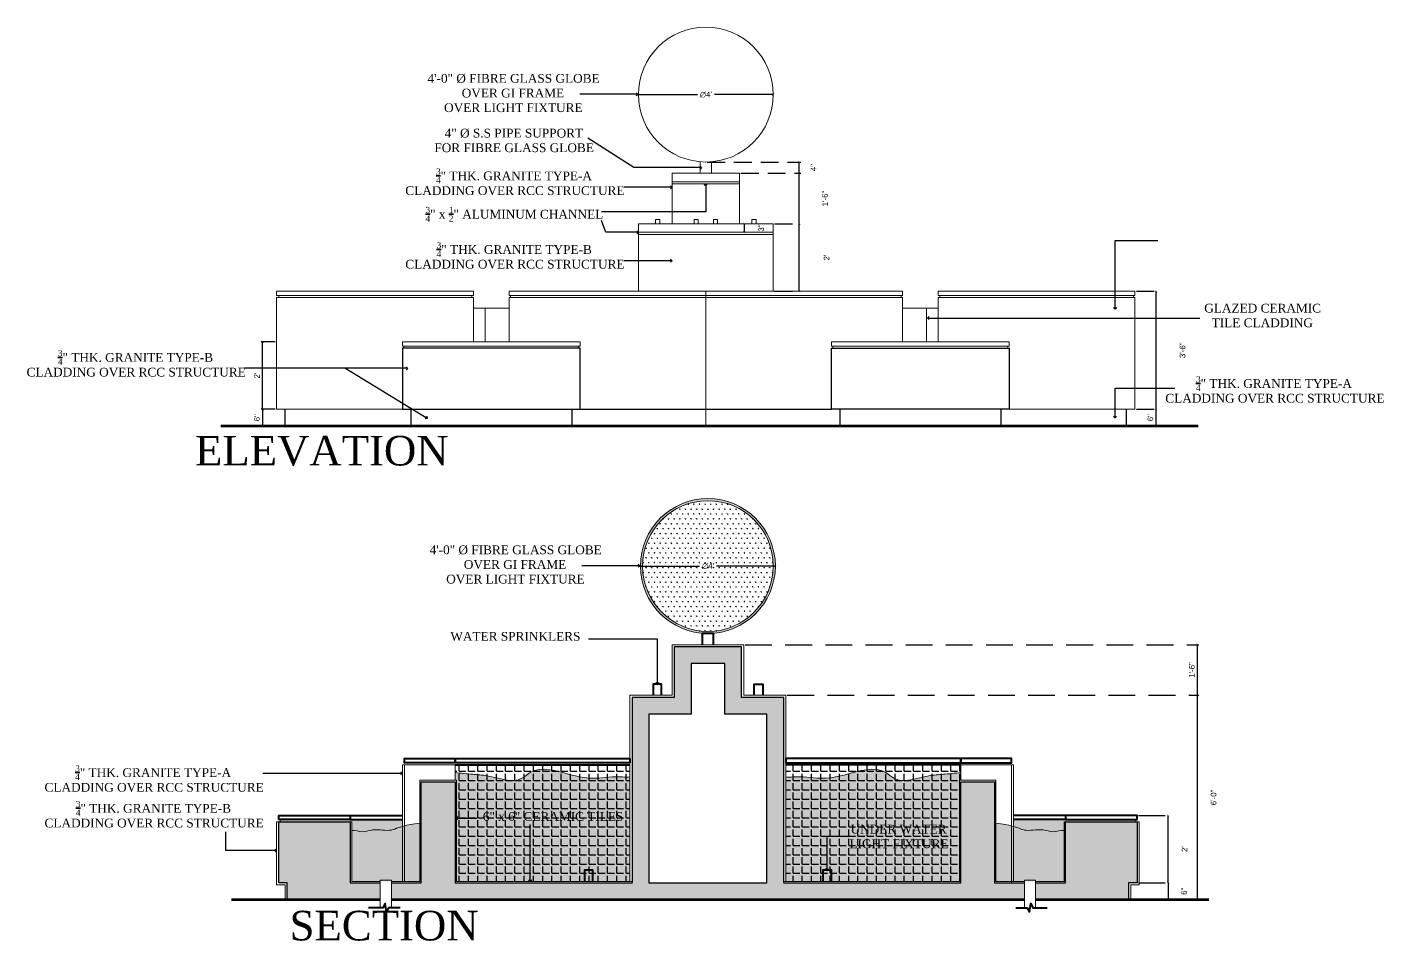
# Model space of a CAD drawing. Header units: inches. Extents: x 50027 to 54188, y -4291 to 1318.
# Drawn here: x 53705.2 to 54188, y 259.6 to 584.8 of the extents above; entities that cross this region are included whole.
import ezdxf

# ---------------------------------------------------------------- set-up
doc = ezdxf.new("R2010")
doc.units = ezdxf.units.IN
doc.linetypes.add('HIDDEN', pattern=[9.525, 6.35, -3.175])
for name, color, linetype, lineweight in [('05--TEXT-3', 3, 'Continuous', 35), ('BASE LINE', 5, 'Continuous', 100), ('E--CONCRETE-4', 6, 'Continuous', 40), ('WALL LT', 3, 'Continuous', 25), ('WALL XLT', 1, 'Continuous', 5)]:
    doc.layers.add(name, color=color, linetype=linetype, lineweight=lineweight)
for name, color, linetype in [('dim', 2, 'Continuous'), ('HATCH', 251, 'Continuous'), ('SECTION', 8, 'Continuous')]:
    doc.layers.add(name, color=color, linetype=linetype)
doc.styles.add('3-16', font='arial.ttf')
doc.styles.add('STYLE2', font='times.ttf')
doc.dimstyles.new('1-2', dxfattribs={"dimscale": 0.25, "dimtxt": 8, "dimasz": 3, "dimexe": 2, "dimexo": 2, "dimgap": 4, "dimtad": 1, "dimdec": 0, "dimzin": 0, "dimdsep": 46, "dimlunit": 4, "dimtxsty": '3-16', "dimblk": 'ARCHTICK', "dimcen": 0.09375, "dimclrd": 1, "dimclre": 8, "dimclrt": 2, "dimadec": 0, "dimazin": 0, "dimtfac": 1, "dimtdec": 0, "dimtofl": 0, "dimtmove": 2, "dimatfit": 3, "dimldrblk": 'AERO', "dimfxl": 0.18, "dimtolj": 1, "dimtzin": 0, "dimarcsym": 0})
pattern_1 = [(0, (-558363.6212, 184334.5788), (0, 3.3), [2.4, -0.9]), (90, (-558363.6212, 184334.5788), (-3.3, 2e-16), [2.4, -0.9])]

# ---------------------------------------------------------------- blocks, each defined once
blk = doc.blocks.new('_ArchTick')
at = {"color": 0, "const_width": 0.15}
blk.add_lwpolyline([(-0.5, -0.5), (0.5, 0.5)], dxfattribs=at)
blk = doc.blocks.new('*D180')
at = {"layer": 'Defpoints', "color": 0, "transparency": 16777216}
for p in [(53789.05, 448.82), (53794, 448.82), (53794, 442.82)]:
    blk.add_point(p, dxfattribs=at)
at = {"layer": 'E--CONCRETE-4', "color": 8, "linetype": 'HIDDEN', "lineweight": -2, "transparency": 16777216}
for p, q in [((53793.5, 448.82), (53788.55, 448.82)), ((53793.5, 442.82), (53788.55, 442.82))]:
    blk.add_line(p, q, dxfattribs=at)
at = {"layer": 'E--CONCRETE-4', "color": 1, "lineweight": -2, "transparency": 16777216}
blk.add_line((53789.05, 442.82), (53789.05, 448.82), dxfattribs=at)
at = {"layer": 'E--CONCRETE-4', "color": 1, "lineweight": -2, "transparency": 16777216, "xscale": 0.75, "yscale": 0.75, "zscale": 0.75}
for p, rotation in [((53789.05, 448.82), 90), ((53789.05, 442.82), 270)]:
    blk.add_blockref('_ArchTick', p, dxfattribs=dict(at, rotation=rotation))
at = {"layer": 'E--CONCRETE-4', "color": 2, "transparency": 16777216, "insert": (53787.03, 445.82), "char_height": 2, "attachment_point": 5, "rotation": 90, "style": '3-16'}
blk.add_mtext('\\A1;6"', dxfattribs=at)
blk = doc.blocks.new('AERO')
blk.add_line((0, 0), (-1, 0))
blk.add_lwpolyline([(-0.71, 0.71), (0, 0), (-0.71, -0.71)])
blk = doc.blocks.new('*D181')
at = {"layer": 'Defpoints', "color": 0, "transparency": 16777216}
for p in [(53789.02, 472.82), (53794, 472.82), (53794, 448.82)]:
    blk.add_point(p, dxfattribs=at)
at = {"layer": 'E--CONCRETE-4', "color": 8, "linetype": 'HIDDEN', "lineweight": -2, "transparency": 16777216}
for p, q in [((53793.5, 472.82), (53788.52, 472.82)), ((53793.5, 448.82), (53788.52, 448.82))]:
    blk.add_line(p, q, dxfattribs=at)
at = {"layer": 'E--CONCRETE-4', "color": 1, "lineweight": -2, "transparency": 16777216}
blk.add_line((53789.02, 448.82), (53789.02, 472.82), dxfattribs=at)
at = {"layer": 'E--CONCRETE-4', "color": 1, "lineweight": -2, "transparency": 16777216, "xscale": 0.75, "yscale": 0.75, "zscale": 0.75}
for p, rotation in [((53789.02, 472.82), 90), ((53789.02, 448.82), 270)]:
    blk.add_blockref('_ArchTick', p, dxfattribs=dict(at, rotation=rotation))
at = {"layer": 'E--CONCRETE-4', "color": 2, "transparency": 16777216, "insert": (53787.02, 460.82), "char_height": 2, "attachment_point": 5, "rotation": 90, "style": '3-16'}
blk.add_mtext("\\A1;2'", dxfattribs=at)
blk = doc.blocks.new('*D182')
at = {"layer": 'Defpoints', "color": 0, "transparency": 16777216}
for p in [(54099.47, 448.82), (54106.96, 448.82), (54099.47, 442.82)]:
    blk.add_point(p, dxfattribs=at)
at = {"layer": 'E--CONCRETE-4', "color": 8, "linetype": 'HIDDEN', "lineweight": -2, "transparency": 16777216}
for p, q in [((54099.97, 448.82), (54107.46, 448.82)), ((54099.97, 442.82), (54107.46, 442.82))]:
    blk.add_line(p, q, dxfattribs=at)
at = {"layer": 'E--CONCRETE-4', "color": 1, "lineweight": -2, "transparency": 16777216}
blk.add_line((54106.96, 442.82), (54106.96, 448.82), dxfattribs=at)
at = {"layer": 'E--CONCRETE-4', "color": 1, "lineweight": -2, "transparency": 16777216, "xscale": 0.75, "yscale": 0.75, "zscale": 0.75}
for p, rotation in [((54106.96, 448.82), 90), ((54106.96, 442.82), 270)]:
    blk.add_blockref('_ArchTick', p, dxfattribs=dict(at, rotation=rotation))
at = {"layer": 'E--CONCRETE-4', "color": 2, "transparency": 16777216, "insert": (54104.94, 445.82), "char_height": 2, "attachment_point": 5, "rotation": 90, "style": '3-16'}
blk.add_mtext('\\A1;6"', dxfattribs=at)
blk = doc.blocks.new('*D183')
at = {"layer": 'Defpoints', "color": 0, "transparency": 16777216}
for p in [(54099.47, 490.82), (54106.96, 490.82), (54106.96, 448.82)]:
    blk.add_point(p, dxfattribs=at)
at = {"layer": 'E--CONCRETE-4', "color": 8, "linetype": 'HIDDEN', "lineweight": -2, "transparency": 16777216}
blk.add_line((54099.97, 490.82), (54107.46, 490.82), dxfattribs=at)
at = {"layer": 'E--CONCRETE-4', "color": 1, "lineweight": -2, "transparency": 16777216}
blk.add_line((54106.96, 448.82), (54106.96, 490.82), dxfattribs=at)
at = {"layer": 'E--CONCRETE-4', "color": 1, "lineweight": -2, "transparency": 16777216, "xscale": 0.75, "yscale": 0.75, "zscale": 0.75}
for p, rotation in [((54106.96, 490.82), 90), ((54106.96, 448.82), 270)]:
    blk.add_blockref('_ArchTick', p, dxfattribs=dict(at, rotation=rotation))
at = {"layer": 'E--CONCRETE-4', "color": 2, "transparency": 16777216, "insert": (54116.39, 469.82), "char_height": 2, "attachment_point": 5, "rotation": 90, "style": '3-16'}
blk.add_mtext('\\A1;3\'-6"', dxfattribs=at)
blk = doc.blocks.new('*D184')
at = {"layer": 'Defpoints', "color": 0, "transparency": 16777216}
for p in [(53970.73, 514.82), (53980.01, 514.82), (53970.73, 490.82)]:
    blk.add_point(p, dxfattribs=at)
at = {"layer": 'E--CONCRETE-4', "color": 8, "linetype": 'HIDDEN', "lineweight": -2, "transparency": 16777216}
for p, q in [((53971.23, 514.82), (53980.51, 514.82)), ((53971.23, 490.82), (53980.51, 490.82))]:
    blk.add_line(p, q, dxfattribs=at)
at = {"layer": 'E--CONCRETE-4', "color": 1, "lineweight": -2, "transparency": 16777216}
blk.add_line((53980.01, 490.82), (53980.01, 514.82), dxfattribs=at)
at = {"layer": 'E--CONCRETE-4', "color": 1, "lineweight": -2, "transparency": 16777216, "xscale": 0.75, "yscale": 0.75, "zscale": 0.75}
for p, rotation in [((53980.01, 514.82), 90), ((53980.01, 490.82), 270)]:
    blk.add_blockref('_ArchTick', p, dxfattribs=dict(at, rotation=rotation))
at = {"layer": 'E--CONCRETE-4', "color": 2, "transparency": 16777216, "insert": (53989.71, 502.82), "char_height": 2, "attachment_point": 5, "rotation": 90, "style": '3-16'}
blk.add_mtext("\\A1;2'", dxfattribs=at)
blk = doc.blocks.new('*D185')
at = {"layer": 'Defpoints', "color": 0, "transparency": 16777216}
for p in [(53958.73, 532.82), (53980.01, 532.82), (53980.01, 514.82)]:
    blk.add_point(p, dxfattribs=at)
at = {"layer": 'E--CONCRETE-4', "color": 8, "linetype": 'HIDDEN', "lineweight": -2, "transparency": 16777216}
blk.add_line((53959.23, 532.82), (53980.51, 532.82), dxfattribs=at)
at = {"layer": 'E--CONCRETE-4', "color": 1, "lineweight": -2, "transparency": 16777216}
blk.add_line((53980.01, 514.82), (53980.01, 532.82), dxfattribs=at)
at = {"layer": 'E--CONCRETE-4', "color": 1, "lineweight": -2, "transparency": 16777216, "xscale": 0.75, "yscale": 0.75, "zscale": 0.75}
for p, rotation in [((53980.01, 532.82), 90), ((53980.01, 514.82), 270)]:
    blk.add_blockref('_ArchTick', p, dxfattribs=dict(at, rotation=rotation))
at = {"layer": 'E--CONCRETE-4', "color": 2, "transparency": 16777216, "insert": (53989.18, 523.82), "char_height": 2, "attachment_point": 5, "rotation": 90, "style": '3-16'}
blk.add_mtext('\\A1;1\'-6"', dxfattribs=at)
blk = doc.blocks.new('*D186')
at = {"layer": 'Defpoints', "color": 0, "transparency": 16777216}
for p in [(53946.73, 536.82), (53980.01, 536.82), (53958.73, 532.82)]:
    blk.add_point(p, dxfattribs=at)
at = {"layer": 'E--CONCRETE-4', "color": 8, "linetype": 'HIDDEN', "lineweight": -2, "transparency": 16777216}
for p, q in [((53947.23, 536.82), (53980.51, 536.82)), ((53959.23, 532.82), (53980.51, 532.82))]:
    blk.add_line(p, q, dxfattribs=at)
at = {"layer": 'E--CONCRETE-4', "color": 1, "lineweight": -2, "transparency": 16777216}
blk.add_line((53980.01, 532.82), (53980.01, 536.82), dxfattribs=at)
at = {"layer": 'E--CONCRETE-4', "color": 1, "lineweight": -2, "transparency": 16777216, "xscale": 0.75, "yscale": 0.75, "zscale": 0.75}
for p, rotation in [((53980.01, 536.82), 90), ((53980.01, 532.82), 270)]:
    blk.add_blockref('_ArchTick', p, dxfattribs=dict(at, rotation=rotation))
at = {"layer": 'E--CONCRETE-4', "color": 2, "transparency": 16777216, "insert": (53985.01, 534.82), "char_height": 2, "attachment_point": 5, "rotation": 90, "style": '3-16'}
blk.add_mtext('\\A1;4"', dxfattribs=at)
blk = doc.blocks.new('*D187')
at = {"layer": 'Defpoints', "color": 0, "transparency": 16777216}
for p in [(53922.73, 560.82), (53970.73, 560.82)]:
    blk.add_point(p, dxfattribs=at)
at = {"layer": 'E--CONCRETE-4', "color": 1, "lineweight": -2, "transparency": 16777216}
for p, q in [((53922.73, 560.82), (53943.79, 560.82)), ((53970.73, 560.82), (53949.8, 560.82))]:
    blk.add_line(p, q, dxfattribs=at)
at = {"layer": 'E--CONCRETE-4', "color": 1, "lineweight": -2, "transparency": 16777216, "xscale": 0.75, "yscale": 0.75, "zscale": 0.75, "rotation": 180}
blk.add_blockref('_ArchTick', (53922.73, 560.82), dxfattribs=at)
at = {"layer": 'E--CONCRETE-4', "color": 1, "lineweight": -2, "transparency": 16777216, "xscale": 0.75, "yscale": 0.75, "zscale": 0.75}
blk.add_blockref('_ArchTick', (53970.73, 560.82), dxfattribs=at)
at = {"layer": 'E--CONCRETE-4', "color": 2, "transparency": 16777216, "insert": (53946.79, 560.82), "char_height": 2, "attachment_point": 5, "style": '3-16'}
blk.add_mtext("\\A1;∅4'", dxfattribs=at)
blk = doc.blocks.new('*D188')
at = {"layer": 'Defpoints', "color": 0, "transparency": 16777216}
for p in [(53960.38, 514.82), (53960.38, 511.82), (53960.38, 511.82)]:
    blk.add_point(p, dxfattribs=at)
at = {"layer": 'E--CONCRETE-4', "color": 1, "lineweight": -2, "transparency": 16777216}
blk.add_line((53960.38, 514.82), (53960.38, 511.82), dxfattribs=at)
at = {"layer": 'E--CONCRETE-4', "color": 1, "lineweight": -2, "transparency": 16777216, "xscale": 0.75, "yscale": 0.75, "zscale": 0.75}
for p, rotation in [((53960.38, 514.82), 90), ((53960.38, 511.82), 270)]:
    blk.add_blockref('_ArchTick', p, dxfattribs=dict(at, rotation=rotation))
at = {"layer": 'E--CONCRETE-4', "color": 2, "transparency": 16777216, "insert": (53966.45, 513.32), "char_height": 2, "attachment_point": 5, "rotation": 90, "style": '3-16'}
blk.add_mtext('\\A1;3"', dxfattribs=at)
blk = doc.blocks.new('*D193')
at = {"layer": 'Defpoints', "color": 0, "transparency": 16777216}
for p in [(53923.48, 393.04), (53971.48, 393.04)]:
    blk.add_point(p, dxfattribs=at)
at = {"layer": 'E--CONCRETE-4', "color": 1, "lineweight": -2, "transparency": 16777216}
for p, q in [((53923.48, 393.04), (53944.54, 393.04)), ((53971.48, 393.04), (53950.55, 393.04))]:
    blk.add_line(p, q, dxfattribs=at)
at = {"layer": 'E--CONCRETE-4', "color": 1, "lineweight": -2, "transparency": 16777216, "xscale": 0.75, "yscale": 0.75, "zscale": 0.75, "rotation": 180}
blk.add_blockref('_ArchTick', (53923.48, 393.04), dxfattribs=at)
at = {"layer": 'E--CONCRETE-4', "color": 1, "lineweight": -2, "transparency": 16777216, "xscale": 0.75, "yscale": 0.75, "zscale": 0.75}
blk.add_blockref('_ArchTick', (53971.48, 393.04), dxfattribs=at)
at = {"layer": 'E--CONCRETE-4', "color": 2, "transparency": 16777216, "insert": (53947.54, 393.04), "char_height": 2, "attachment_point": 5, "style": '3-16'}
blk.add_mtext("\\A1;∅4'", dxfattribs=at)
blk = doc.blocks.new('*D189')
at = {"layer": 'Defpoints', "color": 0, "ltscale": 1.5, "transparency": 16777216}
for p in [(54100.22, 280.29), (54100.22, 274.29), (54111.24, 274.29)]:
    blk.add_point(p, dxfattribs=at)
at = {"layer": 'dim', "color": 8, "linetype": 'HIDDEN', "lineweight": -2, "ltscale": 1.5, "transparency": 16777216}
for p, q in [((54100.72, 280.29), (54111.74, 280.29)), ((54100.72, 274.29), (54111.74, 274.29))]:
    blk.add_line(p, q, dxfattribs=at)
at = {"layer": 'dim', "color": 1, "lineweight": -2, "ltscale": 1.5, "transparency": 16777216}
blk.add_line((54111.24, 280.29), (54111.24, 274.29), dxfattribs=at)
at = {"layer": 'dim', "color": 1, "lineweight": -2, "ltscale": 1.5, "transparency": 16777216, "xscale": 0.75, "yscale": 0.75, "zscale": 0.75}
for p, rotation in [((54111.24, 280.29), 90), ((54111.24, 274.29), 270)]:
    blk.add_blockref('_ArchTick', p, dxfattribs=dict(at, rotation=rotation))
at = {"layer": 'dim', "color": 2, "ltscale": 1.5, "transparency": 16777216, "insert": (54116.93, 277.29), "char_height": 2, "attachment_point": 5, "rotation": 90, "style": '3-16'}
blk.add_mtext('\\A1;6"', dxfattribs=at)
blk = doc.blocks.new('*D190')
at = {"layer": 'Defpoints', "color": 0, "ltscale": 1.5, "transparency": 16777216}
for p in [(54100.22, 304.29), (54111.24, 304.29), (54111.24, 280.29)]:
    blk.add_point(p, dxfattribs=at)
at = {"layer": 'dim', "color": 8, "linetype": 'HIDDEN', "lineweight": -2, "ltscale": 1.5, "transparency": 16777216}
blk.add_line((54100.72, 304.29), (54111.74, 304.29), dxfattribs=at)
at = {"layer": 'dim', "color": 1, "lineweight": -2, "ltscale": 1.5, "transparency": 16777216}
blk.add_line((54111.24, 280.29), (54111.24, 304.29), dxfattribs=at)
at = {"layer": 'dim', "color": 1, "lineweight": -2, "ltscale": 1.5, "transparency": 16777216, "xscale": 0.75, "yscale": 0.75, "zscale": 0.75}
for p, rotation in [((54111.24, 304.29), 90), ((54111.24, 280.29), 270)]:
    blk.add_blockref('_ArchTick', p, dxfattribs=dict(at, rotation=rotation))
at = {"layer": 'dim', "color": 2, "ltscale": 1.5, "transparency": 16777216, "insert": (54117.1, 292.29), "char_height": 2, "attachment_point": 5, "rotation": 90, "style": '3-16'}
blk.add_mtext("\\A1;2'", dxfattribs=at)
blk = doc.blocks.new('*D191')
at = {"layer": 'Defpoints', "color": 0, "ltscale": 1.5, "transparency": 16777216}
for p in [(53975.23, 347.04), (54121.72, 347.04), (54097.97, 274.29)]:
    blk.add_point(p, dxfattribs=at)
at = {"layer": 'dim', "color": 8, "linetype": 'HIDDEN', "lineweight": -2, "ltscale": 1.5, "transparency": 16777216}
for p, q in [((53975.73, 347.04), (54122.22, 347.04)), ((54098.47, 274.29), (54122.22, 274.29))]:
    blk.add_line(p, q, dxfattribs=at)
at = {"layer": 'dim', "color": 1, "lineweight": -2, "ltscale": 1.5, "transparency": 16777216}
blk.add_line((54121.72, 274.29), (54121.72, 347.04), dxfattribs=at)
at = {"layer": 'dim', "color": 1, "lineweight": -2, "ltscale": 1.5, "transparency": 16777216, "xscale": 0.75, "yscale": 0.75, "zscale": 0.75}
for p, rotation in [((54121.72, 347.04), 90), ((54121.72, 274.29), 270)]:
    blk.add_blockref('_ArchTick', p, dxfattribs=dict(at, rotation=rotation))
at = {"layer": 'dim', "color": 2, "ltscale": 1.5, "transparency": 16777216, "insert": (54127.43, 310.67), "char_height": 2, "attachment_point": 5, "rotation": 90, "style": '3-16'}
blk.add_mtext('\\A1;6\'-0"', dxfattribs=at)
blk = doc.blocks.new('*D192')
at = {"layer": 'Defpoints', "color": 0, "ltscale": 1.5, "transparency": 16777216}
for p in [(53960.23, 365.04), (54121.72, 365.04), (53975.23, 347.04)]:
    blk.add_point(p, dxfattribs=at)
at = {"layer": 'dim', "color": 8, "linetype": 'HIDDEN', "lineweight": -2, "ltscale": 1.5, "transparency": 16777216}
for p, q in [((53960.73, 365.04), (54122.22, 365.04)), ((53975.73, 347.04), (54122.22, 347.04))]:
    blk.add_line(p, q, dxfattribs=at)
at = {"layer": 'dim', "color": 1, "lineweight": -2, "ltscale": 1.5, "transparency": 16777216}
blk.add_line((54121.72, 347.04), (54121.72, 365.04), dxfattribs=at)
at = {"layer": 'dim', "color": 1, "lineweight": -2, "ltscale": 1.5, "transparency": 16777216, "xscale": 0.75, "yscale": 0.75, "zscale": 0.75}
for p, rotation in [((54121.72, 365.04), 90), ((54121.72, 347.04), 270)]:
    blk.add_blockref('_ArchTick', p, dxfattribs=dict(at, rotation=rotation))
at = {"layer": 'dim', "color": 2, "ltscale": 1.5, "transparency": 16777216, "insert": (54119.7, 356.04), "char_height": 2, "attachment_point": 5, "rotation": 90, "style": '3-16'}
blk.add_mtext('\\A1;1\'-6"', dxfattribs=at)

msp = doc.modelspace()

# ---------------------------------------------------------------- hatches: boundary and pattern name
at = {"layer": 'HATCH', "transparency": 33554687}
h = msp.add_hatch(color=252, dxfattribs=at)
h.dxf.hatch_style = 1
h.paths.add_polyline_path([(53971.48189, 393.04093, 1), (53923.48189, 393.04093, 1)])
h.paths.add_polyline_path([(53924.23189, 393.04093, -1), (53970.73189, 393.04093, -1)], flags=16)
h.paths.add_polyline_path([(53942.05156, 388.9546), (53953.074, 388.9546), (53953.074, 397.58954), (53942.05156, 397.58954)], flags=8)
at = {"layer": 'HATCH', "transparency": 33554488}
h = msp.add_hatch(dxfattribs=at)
h.set_pattern_fill('SWAMP', color=252, scale=2)
h.set_pattern_definition([(0, (-558363.6212, 184334.5788), (1, 1.732050806), [0.25, -1.75]), (90, (-558363.4962, 184334.5788), (-1, 1.732050806), [0.125, -3.339101612]), (90, (-558363.4649, 184334.5788), (-1, 1.732050806), [0.1, -3.364101612]), (90, (-558363.5274, 184334.5788), (-1, 1.732050806), [0.1, -3.364101612]), (60, (-558363.4337, 184334.5788), (-0.9999999986, 1.732050807), [0.08, -1.92]), (120, (-558363.5587, 184334.5788), (-1.9999999986, 8e-10), [0.08, -1.92])])
h.paths.add_polyline_path([(53970.73189, 393.04093, 1), (53924.23189, 393.04093, 1)])
h.paths.add_polyline_path([(53942.05156, 388.9546), (53953.074, 388.9546), (53953.074, 397.58954), (53942.05156, 397.58954)], flags=24)
at = {"layer": 'HATCH', "transparency": 33554597}
h = msp.add_hatch(color=8, dxfattribs=at)
h.dxf.hatch_style = 1
h.paths.add_polyline_path([(53959.48189, 364.29093), (53947.48189, 364.29093), (53935.48189, 364.29093), (53935.48189, 346.29093), (53920.48189, 346.29093), (53920.48189, 280.29094), (53857.48189, 280.29094), (53857.48189, 316.29093), (53845.48189, 316.29093), (53845.48189, 280.29094), (53834.84228, 280.29094), (53834.84228, 274.29093), (54060.1215, 274.29093), (54060.1215, 280.29094), (54049.48189, 280.29094), (54049.48189, 316.29093), (54037.48189, 316.29093), (54037.48189, 280.29094), (53974.48189, 280.29094), (53974.48189, 346.29093), (53959.48189, 346.29093)])
h.paths.add_polyline_path([(53953.48189, 358.29093), (53953.48189, 340.29093), (53968.48189, 340.29093), (53968.48189, 280.29094), (53926.48189, 280.29094), (53926.48189, 340.29093), (53941.48189, 340.29093), (53941.48189, 358.29093), (53947.48189, 358.29093)], flags=16)
at = {"layer": 'HATCH', "transparency": 33554488}
h = msp.add_hatch(color=252, dxfattribs=at)
h.dxf.hatch_style = 1
edge = h.paths.add_edge_path()
edge.add_spline(control_points=[(53919.73189, 318.03734), (53918.93982, 317.82779), (53914.67549, 318.48066), (53907.7062, 316.96177), (53897.05359, 318.82968), (53886.90888, 322.52592), (53879.10142, 315.03266), (53871.18324, 318.47393), (53863.39932, 318.92756), (53859.59132, 319.34282), (53857.48189, 319.57285)], knot_values=[0, 0, 0, 0, 2.603424925, 12.17512611, 21.242431053, 35.650695275, 39.185632043, 51.66432285, 56.763940404, 63.097100442, 63.097100442, 63.097100442, 63.097100442], weights=[1, 1, 1, 1, 1, 1, 1, 1, 1, 1, 1], degree=3, periodic=0)
edge.add_spline(control_points=[(53857.48189, 319.57285), (53857.48189, 318.65618), (53857.48189, 317.73951), (53857.48189, 316.82285)], knot_values=[67.097100442, 67.097100442, 67.097100442, 67.097100442, 68.097100442, 68.097100442, 68.097100442, 68.097100442], weights=[1, 1, 1, 1], degree=3, periodic=0)
edge.add_spline(control_points=[(53857.48189, 316.82285), (53857.64856, 316.82285), (53857.81522, 316.82285), (53857.98189, 316.82285)], knot_values=[66.097100442, 66.097100442, 66.097100442, 66.097100442, 67.097100442, 67.097100442, 67.097100442, 67.097100442], weights=[1, 1, 1, 1], degree=3, periodic=0)
edge.add_spline(control_points=[(53857.98189, 316.82285), (53857.98189, 304.82285), (53857.98189, 292.82285), (53857.98189, 280.82285)], knot_values=[65.097100442, 65.097100442, 65.097100442, 65.097100442, 66.097100442, 66.097100442, 66.097100442, 66.097100442], weights=[1, 1, 1, 1], degree=3, periodic=0)
edge.add_spline(control_points=[(53857.98189, 280.82285), (53878.56522, 280.82285), (53899.14856, 280.82285), (53919.73189, 280.82285)], knot_values=[64.097100442, 64.097100442, 64.097100442, 64.097100442, 65.097100442, 65.097100442, 65.097100442, 65.097100442], weights=[1, 1, 1, 1], degree=3, periodic=0)
edge.add_spline(control_points=[(53919.73189, 280.82285), (53919.73189, 293.22768), (53919.73189, 305.63251), (53919.73189, 318.03734)], knot_values=[63.097100442, 63.097100442, 63.097100442, 63.097100442, 64.097100442, 64.097100442, 64.097100442, 64.097100442], weights=[1, 1, 1, 1], degree=3, periodic=0)
at = {"layer": 'HATCH', "true_color": 0x000000}
h = msp.add_hatch(dxfattribs=at)
h.set_pattern_fill('ANGLE', color=18, scale=12)
h.set_pattern_definition(pattern_1)
h.paths.add_polyline_path([(53857.48189, 322.29093), (53857.48189, 316.79093), (53857.98189, 316.79093), (53857.98189, 280.79094), (53919.73189, 280.79094), (53919.73189, 322.29093)])
h.paths.add_polyline_path([(53975.23189, 322.29093), (53975.23189, 280.79094), (54036.98189, 280.79094), (54036.98189, 316.79093), (54037.48189, 316.79093), (54037.48189, 322.29093)])
h.paths.add_polyline_path([(53866.40063, 300.56356), (53916.84786, 300.56356), (53916.84786, 307.23601), (53866.40063, 307.23601)], flags=24)
at = {"layer": 'HATCH', "transparency": 33554488}
h = msp.add_hatch(color=252, dxfattribs=at)
h.dxf.hatch_style = 1
edge = h.paths.add_edge_path()
edge.add_spline(control_points=[(53975.23189, 318.03734), (53976.02396, 317.82779), (53980.28829, 318.48066), (53987.25758, 316.96177), (53997.91019, 318.82968), (54008.0549, 322.52592), (54015.86236, 315.03266), (54023.78054, 318.47393), (54031.56445, 318.92756), (54035.37246, 319.34282), (54037.48189, 319.57285)], knot_values=[0, 0, 0, 0, 2.603424925, 12.17512611, 21.242431053, 35.650695275, 39.185632043, 51.66432285, 56.763940404, 63.097100442, 63.097100442, 63.097100442, 63.097100442], weights=[1, 1, 1, 1, 1, 1, 1, 1, 1, 1, 1], degree=3, periodic=0)
edge.add_spline(control_points=[(54037.48189, 319.57285), (54037.48189, 318.65618), (54037.48189, 317.73951), (54037.48189, 316.82285)], knot_values=[67.097100442, 67.097100442, 67.097100442, 67.097100442, 68.097100442, 68.097100442, 68.097100442, 68.097100442], weights=[1, 1, 1, 1], degree=3, periodic=0)
edge.add_spline(control_points=[(54037.48189, 316.82285), (54037.31522, 316.82285), (54037.14856, 316.82285), (54036.98189, 316.82285)], knot_values=[66.097100442, 66.097100442, 66.097100442, 66.097100442, 67.097100442, 67.097100442, 67.097100442, 67.097100442], weights=[1, 1, 1, 1], degree=3, periodic=0)
edge.add_spline(control_points=[(54036.98189, 316.82285), (54036.98189, 304.82285), (54036.98189, 292.82285), (54036.98189, 280.82285)], knot_values=[65.097100442, 65.097100442, 65.097100442, 65.097100442, 66.097100442, 66.097100442, 66.097100442, 66.097100442], weights=[1, 1, 1, 1], degree=3, periodic=0)
edge.add_spline(control_points=[(54036.98189, 280.82285), (54016.39856, 280.82285), (53995.81522, 280.82285), (53975.23189, 280.82285)], knot_values=[64.097100442, 64.097100442, 64.097100442, 64.097100442, 65.097100442, 65.097100442, 65.097100442, 65.097100442], weights=[1, 1, 1, 1], degree=3, periodic=0)
edge.add_spline(control_points=[(53975.23189, 280.82285), (53975.23189, 293.22768), (53975.23189, 305.63251), (53975.23189, 318.03734)], knot_values=[63.097100442, 63.097100442, 63.097100442, 63.097100442, 64.097100442, 64.097100442, 64.097100442, 64.097100442], weights=[1, 1, 1, 1], degree=3, periodic=0)
at = {"layer": 'HATCH', "transparency": 33554597}
h = msp.add_hatch(color=8, dxfattribs=at)
h.dxf.hatch_style = 1
h.paths.add_polyline_path([(54100.21696, 302.04094), (54074.76111, 302.04094), (54074.76111, 280.29094), (54064.1215, 280.29094), (54064.1215, 274.29093), (54097.21696, 274.29093), (54097.21696, 280.29094), (54100.21696, 280.29094)])
h.paths.add_polyline_path([(53820.20267, 302.04094), (53794.74682, 302.04094), (53794.74682, 280.29094), (53797.74682, 280.29094), (53797.74682, 274.29093), (53830.84228, 274.29093), (53830.84228, 280.29094), (53820.20267, 280.29094)])
at = {"layer": 'HATCH', "true_color": 0x000000}
h = msp.add_hatch(dxfattribs=at)
h.set_pattern_fill('ANGLE', color=18, scale=12)
h.set_pattern_definition(pattern_1)
h.paths.add_polyline_path([(53838.73189, 302.79094), (53820.20267, 302.79094), (53795.24682, 302.79094), (53795.24682, 302.04094), (53820.20267, 302.04094), (53820.70267, 302.04094), (53820.70267, 280.79094), (53838.73189, 280.79094)])
h.paths.add_polyline_path([(54060.1215, 280.79094), (54060.1215, 281.29094), (54064.1215, 281.29094), (54064.1215, 280.79094), (54074.26111, 280.79094), (54074.26111, 302.04094), (54074.76111, 302.04094), (54099.71696, 302.04094), (54099.71696, 302.79094), (54074.76111, 302.79094), (54056.23189, 302.79094), (54056.23189, 280.79094)])
at = {"layer": 'HATCH', "transparency": 33554488}
h = msp.add_hatch(color=252, dxfattribs=at)
h.dxf.hatch_style = 1
edge = h.paths.add_edge_path()
edge.add_spline(control_points=[(53844.98189, 280.79094), (53844.98189, 287.7076), (53844.98189, 294.62427), (53844.98189, 301.54094)], knot_values=[1, 1, 1, 1, 2, 2, 2, 2], weights=[1, 1, 1, 1], degree=3, periodic=0)
edge.add_spline(control_points=[(53844.98189, 301.54094), (53837.20887, 300.50202), (53835.51173, 298.11085), (53828.72407, 299.80592), (53824.9107, 297.9809), (53821.8632, 299.05133), (53820.70267, 298.93709)], knot_values=[2, 2, 2, 2, 7.371002165, 13.514839706, 17.136969348, 20.672741694, 20.672741694, 20.672741694, 20.672741694], weights=[1, 1, 1, 1, 1, 1, 1], degree=3, periodic=0)
edge.add_spline(control_points=[(53820.70267, 298.93709), (53820.70267, 292.88837), (53820.70267, 286.83965), (53820.70267, 280.79094)], knot_values=[20.672741694, 20.672741694, 20.672741694, 20.672741694, 21.672741694, 21.672741694, 21.672741694, 21.672741694], weights=[1, 1, 1, 1], degree=3, periodic=0)
edge.add_spline(control_points=[(53820.70267, 280.79094), (53825.41587, 280.79094), (53830.12908, 280.79094), (53834.84228, 280.79094)], knot_values=[21.672741694, 21.672741694, 21.672741694, 21.672741694, 22.672741694, 22.672741694, 22.672741694, 22.672741694], weights=[1, 1, 1, 1], degree=3, periodic=0)
edge.add_spline(control_points=[(53834.84228, 280.79094), (53838.22215, 280.79094), (53841.60202, 280.79094), (53844.98189, 280.79094)], knot_values=[0, 0, 0, 0, 1, 1, 1, 1], weights=[1, 1, 1, 1], degree=3, periodic=0)
h = msp.add_hatch(color=252, dxfattribs=at)
h.dxf.hatch_style = 1
edge = h.paths.add_edge_path()
edge.add_spline(control_points=[(54049.98189, 280.79094), (54049.98189, 287.7076), (54049.98189, 294.62427), (54049.98189, 301.54094)], knot_values=[1, 1, 1, 1, 2, 2, 2, 2], weights=[1, 1, 1, 1], degree=3, periodic=0)
edge.add_spline(control_points=[(54049.98189, 301.54094), (54057.75491, 300.50202), (54059.45205, 298.11085), (54066.23971, 299.80592), (54070.05308, 297.9809), (54073.10058, 299.05133), (54074.26111, 298.93709)], knot_values=[2, 2, 2, 2, 7.371002165, 13.514839706, 17.136969348, 20.672741694, 20.672741694, 20.672741694, 20.672741694], weights=[1, 1, 1, 1, 1, 1, 1], degree=3, periodic=0)
edge.add_spline(control_points=[(54074.26111, 298.93709), (54074.26111, 292.88837), (54074.26111, 286.83965), (54074.26111, 280.79094)], knot_values=[20.672741694, 20.672741694, 20.672741694, 20.672741694, 21.672741694, 21.672741694, 21.672741694, 21.672741694], weights=[1, 1, 1, 1], degree=3, periodic=0)
edge.add_spline(control_points=[(54074.26111, 280.79094), (54069.54791, 280.79094), (54064.8347, 280.79094), (54060.1215, 280.79094)], knot_values=[21.672741694, 21.672741694, 21.672741694, 21.672741694, 22.672741694, 22.672741694, 22.672741694, 22.672741694], weights=[1, 1, 1, 1], degree=3, periodic=0)
edge.add_spline(control_points=[(54060.1215, 280.79094), (54056.74163, 280.79094), (54053.36176, 280.79094), (54049.98189, 280.79094)], knot_values=[0, 0, 0, 0, 1, 1, 1, 1], weights=[1, 1, 1, 1], degree=3, periodic=0)
at = {"layer": 'SECTION', "transparency": 33554597}
h = msp.add_hatch(color=8, dxfattribs=at)
h.dxf.hatch_style = 1
h.paths.add_polyline_path([(53974.48189, 280.29094), (53974.48189, 346.29093), (53959.48189, 346.29093), (53959.48189, 364.29093), (53947.48189, 364.29093), (53935.48189, 364.29093), (53935.48189, 346.29093), (53920.48189, 346.29093), (53920.48189, 280.29094), (53857.48189, 280.29094), (53857.48189, 316.29093), (53845.48189, 316.29093), (53845.48189, 280.29094), (53834.84228, 280.29094), (53834.84228, 274.29093), (54060.1215, 274.29093), (54060.1215, 280.29094), (54049.48189, 280.29094), (54049.48189, 316.29093), (54037.48189, 316.29093), (54037.48189, 280.29094)])
h.paths.add_polyline_path([(53968.48189, 280.29094), (53926.48189, 280.29094), (53926.48189, 340.29093), (53941.48189, 340.29093), (53941.48189, 358.29093), (53947.48189, 358.29093), (53953.48189, 358.29093), (53953.48189, 340.29093), (53968.48189, 340.29093)], flags=16)

# ---------------------------------------------------------------- linework, layer by layer
at = {"layer": 'BASE LINE'}
for p, q in [((54121.94628, 442.82225), (53774.15965, 442.82225)), ((53830.84228, 274.29093), (53777.90965, 274.29093)), ((54060.1215, 274.29093), (53834.84228, 274.29093)), ((54125.69628, 274.29093), (54064.1215, 274.29093))]:
    msp.add_line(p, q, dxfattribs=at)
at = {"layer": 'E--CONCRETE-4', "color": 18, "ltscale": 0.1, "true_color": 0x000000}
for p, q in [((53857.48189, 322.29093), (53919.73189, 322.29093)), ((54037.48189, 322.29093), (53975.23189, 322.29093)), ((53820.20267, 304.29094), (53838.73189, 304.29094)), ((54074.76111, 304.29094), (54056.23189, 304.29094)), ((53820.20267, 302.79094), (53838.73189, 302.79094)), ((54074.76111, 302.79094), (54056.23189, 302.79094))]:
    msp.add_line(p, q, dxfattribs=at)
for points in [[(53949.48189, 365.04093), (53949.48189, 369.04093), (53945.48189, 369.04093), (53945.48189, 365.04093)], [(53930.98189, 347.04093), (53930.98189, 351.04093), (53927.98189, 351.04093), (53927.98189, 347.04093)], [(53963.98189, 347.04093), (53963.98189, 351.04093), (53966.98189, 351.04093), (53966.98189, 347.04093)], [(53906.55548, 280.79094), (53906.55548, 284.79094), (53903.55548, 284.79094), (53903.55548, 280.79094)], [(53991.4083, 280.79094), (53991.4083, 284.79094), (53988.4083, 284.79094), (53988.4083, 280.79094)]]:
    msp.add_lwpolyline(points, dxfattribs=at)
for points in [[(53857.48189, 323.04093), (53839.48189, 323.04093), (53839.48189, 324.54093), (53857.48189, 324.54093)], [(53919.73189, 323.04093), (53857.48189, 323.04093), (53857.48189, 324.54093), (53919.73189, 324.54093)], [(53975.23189, 323.04093), (54037.48189, 323.04093), (54037.48189, 324.54093), (53975.23189, 324.54093)], [(54037.48189, 323.04093), (54055.48189, 323.04093), (54055.48189, 324.54093), (54037.48189, 324.54093)], [(53820.20267, 302.79094), (53794.74682, 302.79094), (53794.74682, 304.29094), (53820.20267, 304.29094)], [(54074.76111, 302.79094), (54100.21695, 302.79094), (54100.21695, 304.29094), (54074.76111, 304.29094)]]:
    msp.add_lwpolyline(points, close=True, dxfattribs=at)
at = {"layer": 'E--CONCRETE-4', "color": 1}
for points in [[(53837.91439, 271.42838), (53833.84228, 271.42838), (53833.09228, 269.92838), (53832.59228, 272.92838), (53831.84228, 271.42838), (53826.6969, 271.42838)], [(54057.04938, 271.42838), (54061.1215, 271.42838), (54061.8715, 269.92838), (54062.3715, 272.92838), (54063.1215, 271.42838), (54068.26688, 271.42838)]]:
    msp.add_lwpolyline(points, dxfattribs=at)
at = {"layer": 'HATCH', "color": 8, "transparency": 33554597}
for p, q in [((53834.84228, 274.29093), (54060.1215, 274.29093)), ((54060.1215, 274.29093), (53834.84228, 274.29093))]:
    msp.add_line(p, q, dxfattribs=at)
at = {"layer": 'WALL LT'}
for p, q in [((53796.99682, 442.82225), (53796.99682, 448.82225)), ((53841.73189, 448.82225), (53841.73189, 442.82225)), ((53898.99682, 448.82225), (53898.99682, 442.82225)), ((53901.99682, 448.82225), (53991.46695, 448.82225)), ((53994.46695, 448.82225), (53994.46695, 442.82225)), ((54051.73189, 448.82225), (54051.73189, 442.82225)), ((54096.46695, 442.82225), (54096.46695, 448.82225))]:
    msp.add_line(p, q, dxfattribs=at)
for points in [[(53838.73189, 470.57225), (53838.73189, 448.82225), (53901.99682, 448.82225), (53901.99682, 470.57225), (53838.73189, 470.57225)], [(53974.48189, 280.29094), (53974.48189, 346.29093), (53959.48189, 346.29093), (53959.48189, 364.29093), (53947.48189, 364.29093), (53935.48189, 364.29093), (53935.48189, 346.29093), (53920.48189, 346.29093), (53920.48189, 280.29094)], [(53968.48189, 280.29094), (53968.48189, 340.29093), (53953.48189, 340.29093), (53953.48189, 358.29093), (53947.48189, 358.29093), (53941.48189, 358.29093), (53941.48189, 340.29093), (53926.48189, 340.29093), (53926.48189, 280.29094)], [(53834.84228, 280.29094), (53845.48189, 280.29094), (53845.48189, 316.29093), (53857.48189, 316.29093), (53857.48189, 280.29094)], [(53974.48189, 280.29094), (54037.48189, 280.29094), (54037.48189, 316.29093), (54049.48189, 316.29093), (54049.48189, 280.29094), (54060.1215, 280.29094)], [(53797.74682, 274.29094), (53797.74682, 280.29094), (53794.74682, 280.29094), (53794.74682, 302.04094), (53820.20267, 302.04094), (53820.20267, 280.29094), (53830.84228, 280.29094)], [(54064.1215, 280.29094), (54074.76111, 280.29094), (54074.76111, 302.04094), (54100.21696, 302.04094), (54100.21696, 280.29094), (54097.21696, 280.29094), (54097.21696, 274.29094)], [(53857.48189, 280.29094), (53920.48189, 280.29094)], [(53926.48189, 280.29094), (53968.48189, 280.29094)]]:
    msp.add_lwpolyline(points, dxfattribs=at)
msp.add_lwpolyline([(53991.46695, 448.82225), (53991.46695, 470.57225), (54054.73189, 470.57225), (54054.73189, 448.82225)], close=True, dxfattribs=at)
at = {"layer": 'WALL XLT', "color": 18, "ltscale": 0.1, "true_color": 0x000000}
for p, q in [((53944.73189, 536.82225), (53944.73189, 532.82225)), ((53948.73189, 536.82225), (53948.73189, 532.82225)), ((53934.73189, 529.82225), (53958.73189, 529.82225)), ((53934.73189, 529.07225), (53958.73189, 529.07225)), ((53922.73189, 511.82225), (53970.73189, 511.82225)), ((53922.73189, 511.07225), (53970.73189, 511.07225)), ((53864.00039, 484.82225), (53876.72832, 484.82225)), ((53868.24303, 484.82225), (53868.24303, 472.82225)), ((54029.46338, 484.82225), (54016.73546, 484.82225)), ((54025.22074, 484.82225), (54025.22074, 472.82225))]:
    msp.add_line(p, q, dxfattribs=at)
at = {"layer": 'WALL XLT'}
for p, q in [((53934.73189, 532.82225), (53958.73189, 532.82225)), ((53934.73189, 532.82225), (53934.73189, 514.82225)), ((53958.73189, 532.82225), (53958.73189, 514.82225)), ((53922.73189, 514.82225), (53970.73189, 514.82225)), ((53922.73189, 514.82225), (53922.73189, 490.82225)), ((53970.73189, 514.82225), (53970.73189, 490.82225)), ((53794.74682, 488.57225), (53794.74682, 489.32225)), ((53863.50039, 488.57225), (53863.50039, 489.32225)), ((53877.22832, 488.57225), (53877.22832, 489.32225)), ((53946.73189, 490.82225), (53946.73189, 442.82225)), ((54016.23546, 489.32225), (54016.23546, 488.57225)), ((54029.96338, 488.57225), (54029.96338, 489.32225)), ((54098.96695, 489.32225), (54098.96695, 488.57225)), ((53839.23189, 471.32225), (53839.23189, 470.57225)), ((53901.49682, 470.57225), (53901.49682, 471.32225)), ((53991.96695, 470.57225), (53991.96695, 471.32225)), ((54054.23189, 471.32225), (54054.23189, 470.57225)), ((53795.24682, 302.79094), (53795.24682, 302.04094)), ((54099.71696, 302.79094), (54099.71696, 302.04094)), ((53830.84228, 281.29094), (53830.84228, 271.42838)), ((53830.84228, 281.29094), (53834.84228, 281.29094)), ((53834.84228, 281.29094), (53834.84228, 271.42838)), ((54060.1215, 281.29094), (54060.1215, 271.42838)), ((54064.1215, 281.29094), (54060.1215, 281.29094)), ((54064.1215, 281.29094), (54064.1215, 271.42838))]:
    msp.add_line(p, q, dxfattribs=at)
at = {"layer": 'WALL XLT', "color": 2}
for p, q in [((53839.48189, 322.29093), (53839.48189, 280.79094)), ((53857.48189, 322.29093), (53839.48189, 322.29093)), ((53857.48189, 316.79093), (53857.48189, 322.29093))]:
    msp.add_line(p, q, dxfattribs=at)
at = {"layer": 'WALL XLT', "color": 18, "ltscale": 0.1, "true_color": 0x000000}
for points in [[(53928.83903, 514.82225), (53928.83903, 516.32225), (53930.33903, 516.32225), (53930.33903, 514.82225)], [(53942.55332, 514.82225), (53942.55332, 516.32225), (53944.05332, 516.32225), (53944.05332, 514.82225)], [(53949.41046, 514.82225), (53949.41046, 516.32225), (53950.91046, 516.32225), (53950.91046, 514.82225)], [(53963.12474, 514.82225), (53963.12474, 516.32225), (53964.62474, 516.32225), (53964.62474, 514.82225)]]:
    msp.add_lwpolyline(points, dxfattribs=at)
at = {"layer": 'WALL XLT', "color": 2}
for points in [[(53864.00039, 490.82225), (53793.99682, 490.82225), (53793.99682, 489.32225), (53864.00039, 489.32225)], [(53876.72832, 489.32225), (54016.73546, 489.32225), (54016.73546, 490.82225), (53876.72832, 490.82225)], [(54029.46338, 489.32225), (54099.46695, 489.32225), (54099.46695, 490.82225), (54029.46338, 490.82225)], [(53901.99682, 471.32225), (53838.73189, 471.32225), (53838.73189, 472.82225), (53901.99682, 472.82225)], [(53991.46695, 471.32225), (54054.73189, 471.32225), (54054.73189, 472.82225), (53991.46695, 472.82225)]]:
    msp.add_lwpolyline(points, close=True, dxfattribs=at)
at = {"layer": 'WALL XLT'}
for points in [[(53838.73189, 448.82225), (53793.99682, 448.82225), (53793.99682, 488.57225), (53864.00039, 488.57225), (53864.00039, 472.82225)], [(53876.72832, 472.82225), (53876.72832, 488.57225), (54016.73546, 488.57225), (54016.73546, 472.82225)], [(54029.46338, 472.82225), (54029.46338, 488.57225), (54099.46695, 488.57225), (54099.46695, 448.82225), (54054.73189, 448.82225)], [(53975.23189, 280.79094), (53975.23189, 347.04093), (53960.23189, 347.04093), (53960.23189, 365.04093), (53947.48189, 365.04093), (53934.73189, 365.04093), (53934.73189, 347.04093), (53919.73189, 347.04093), (53919.73189, 280.79094)], [(53834.84228, 280.79094), (53844.98189, 280.79094), (53844.98189, 316.79093), (53857.98189, 316.79093), (53857.98189, 280.79094), (53920.48189, 280.79094)], [(54060.1215, 280.79094), (54049.98189, 280.79094), (54049.98189, 316.79093), (54036.98189, 316.79093), (54036.98189, 280.79094), (53974.48189, 280.79094)], [(53794.74682, 302.04094), (53793.99682, 302.04094), (53793.99682, 279.54094), (53796.99682, 279.54094), (53796.99682, 274.29093)], [(53820.20267, 302.04094), (53820.70267, 302.04094), (53820.70267, 280.79094), (53830.84228, 280.79094)], [(54074.76111, 302.04094), (54074.26111, 302.04094), (54074.26111, 280.79094), (54064.1215, 280.79094)], [(54100.21696, 302.04094), (54100.96696, 302.04094), (54100.96696, 279.54094), (54097.96696, 279.54094), (54097.96696, 274.29093)]]:
    msp.add_lwpolyline(points, dxfattribs=at)
at = {"layer": 'WALL XLT', "color": 2}
for points in [[(53839.48189, 322.29093), (53838.73189, 322.29093), (53838.73189, 280.79094)], [(54037.48189, 316.79093), (54037.48189, 322.29093), (54055.48189, 322.29093), (54055.48189, 280.29094)], [(54055.48189, 322.29093), (54056.23189, 322.29093), (54056.23189, 280.79094)]]:
    msp.add_lwpolyline(points, dxfattribs=at)
at = {"layer": 'WALL XLT'}
for centre, radius in [((53946.73189, 560.82225), 24), ((53947.48189, 393.04093), 24), ((53947.48189, 393.04093), 23.25)]:
    msp.add_circle(centre, radius, dxfattribs=at)
for points, knots in [([(53857.48189, 319.54093), (53859.59132, 319.3109), (53863.39932, 318.89565), (53871.18324, 318.44201), (53879.10142, 315.00074), (53886.90888, 322.49401), (53897.05359, 318.79777), (53907.7062, 316.92986), (53914.67549, 318.44875), (53918.93982, 317.79588), (53919.73189, 318.00543)], [0, 0, 0, 0, 6.333160038, 11.432777592, 23.911468399, 27.446405167, 41.854669389, 50.921974332, 60.493675518, 63.097100442, 63.097100442, 63.097100442, 63.097100442]), ([(54037.48189, 319.54093), (54035.37246, 319.3109), (54031.56445, 318.89565), (54023.78054, 318.44201), (54015.86236, 315.00074), (54008.0549, 322.49401), (53997.91019, 318.79777), (53987.25758, 316.92986), (53980.28829, 318.44875), (53976.02396, 317.79588), (53975.23189, 318.00543)], [0, 0, 0, 0, 6.333160038, 11.432777592, 23.911468399, 27.446405167, 41.854669389, 50.921974332, 60.493675518, 63.097100442, 63.097100442, 63.097100442, 63.097100442]), ([(53844.98189, 301.54094), (53837.20887, 300.50202), (53835.51173, 298.11085), (53828.72407, 299.80592), (53824.9107, 297.9809), (53821.8632, 299.05133), (53820.70267, 298.93709)], [0, 0, 0, 0, 5.371002165, 11.514839706, 15.136969348, 18.672741694, 18.672741694, 18.672741694, 18.672741694]), ([(54049.98189, 301.54094), (54057.75491, 300.50202), (54059.45205, 298.11085), (54066.23971, 299.80592), (54070.05308, 297.9809), (54073.10058, 299.05133), (54074.26111, 298.93709)], [0, 0, 0, 0, 5.371002165, 11.514839706, 15.136969348, 18.672741694, 18.672741694, 18.672741694, 18.672741694])]:
    msp.add_open_spline(points, degree=3, knots=knots, dxfattribs=at)

# ---------------------------------------------------------------- texts
at = {"layer": '05--TEXT-3', "color": 3, "attachment_point": 1, "style": 'STYLE2'}
for s, insert, char_height in [('\\pi34.104;4\'-0" Ø FIBRE GLASS GLOBE \\P\\pi46.274;OVER GI FRAME\\P\\pi39.997;OVER LIGHT FIXTURE', (53813.58832, 568.14345, -0.0213), 3.125), ('\\pi39.965;4" Ø S.S PIPE SUPPORT\\P\\pi36.292;FOR FIBRE GLASS GLOBE', (53813.83036, 548.67412, -0.0213), 3.125), ('\\A1;\\pi36.882;{\\H0.7x;\\S3/4;}" THK. GRANITE TYPE-A\\P\\pi25.959;CLADDING OVER RCC STRUCTURE', (53813.83036, 534.50602, -0.0213), 3.125), ('\\A1;\\pi33.148;{\\H0.7x;\\S3/4;}" x {\\H0.7x;\\S1/2;}" ALUMINUM CHANNEL', (53813.83036, 520.8673, -0.0213), 3.125), ('\\A1;\\pi37.109;{\\H0.7x;\\S3/4;}" THK. GRANITE TYPE-B\\P\\pi25.959;CLADDING OVER RCC STRUCTURE', (53813.83036, 508.31495, -0.0213), 3.125), ('\\A1;\\pi43.803;GLAZED CERAMIC \\P\\pi46.439;TILE CLADDING', (54080.31572, 486.37448, -0.0213), 3.125), ('\\A1;\\pi37.109;{\\H0.7x;\\S3/4;}" THK. GRANITE TYPE-B\\P\\pi25.959;CLADDING OVER RCC STRUCTURE', (53679.04671, 469.89712, -0.0213), 3.125), ('\\A1;\\pi36.882;{\\H0.7x;\\S3/4;}" THK. GRANITE TYPE-A\\P\\pi25.959;CLADDING OVER RCC STRUCTURE', (54084.30031, 460.61374, -0.0213), 3.125), ('\\pi20.115;ELEVATION', (53744.83676, 439.36711, -0.03408), 10.546875), ('\\pi34.104;4\'-0" Ø FIBRE GLASS GLOBE \\P\\pi46.274;OVER GI FRAME\\P\\pi39.997;OVER LIGHT FIXTURE', (53814.33833, 400.36213, -0.0213), 3.125), ('\\pi41.487;WATER SPRINKLERS', (53814.33833, 369.57537, -0.0213), 3.125), ('\\A1;\\pi36.882;{\\H0.7x;\\S3/4;}" THK. GRANITE TYPE-A\\P\\pi25.959;CLADDING OVER RCC STRUCTURE', (53685.42845, 322.13799, -0.0213), 3.125), ('\\A1;\\pi37.109;{\\H0.7x;\\S3/4;}" THK. GRANITE TYPE-B\\P\\pi25.959;CLADDING OVER RCC STRUCTURE', (53685.42845, 309.43012, -0.0213), 3.125), ('\\A1;\\pi39.737;6" x 6" CERAMIC TILES', (53827.64273, 305.46791, -0.0213), 3.125), ('\\A1;\\pi47.224;UNDER WATER\\P\\pi46.819;LIGHT FIXTURE', (53951.02521, 300.96129, -0.0213), 3.125), ('\\pi31.677;SECTION', (53766.9297, 270.34136, -0.01278), 10.546875)]:
    msp.add_mtext_dynamic_manual_height_columns(s, width=127.9134761, gutter_width=50, heights=[0], dxfattribs=dict(at, insert=insert, char_height=char_height))

# ---------------------------------------------------------------- dimensions: what is measured, and where the dimension line sits
at = {"layer": 'dim', "ltscale": 1.5}
dim = msp.add_linear_dim(base=(54121.71722, 365.04093), p1=(53975.23189, 347.04093), p2=(53960.23189, 365.04093), angle=90, dimstyle='1-2', dxfattribs=at)
dim.commit()
dim.dimension.update_dxf_attribs({"geometry": '*D192', "text_midpoint": (54119.69607, 356.04093)})
dim = msp.add_linear_dim(base=(54121.71722, 347.04093), p1=(54097.96696, 274.29093), p2=(53975.23189, 347.04093), angle=90, text='6\'-0"', dimstyle='1-2', dxfattribs=at)
dim.commit()
dim.dimension.update_dxf_attribs({"geometry": '*D191', "text_midpoint": (54127.43289, 310.66593), "dimtype": 160})
for base, p1, p2, picture, middle in [((54111.23808, 304.29094), (54111.23808, 280.29094), (54100.21695, 304.29094), '*D190', (54117.10448, 292.29094)), ((54111.23808, 274.29093), (54100.21696, 280.29094), (54100.21696, 274.29093), '*D189', (54116.93451, 277.29094))]:
    dim = msp.add_linear_dim(base=base, p1=p1, p2=p2, angle=90, dimstyle='1-2', dxfattribs=at)
    dim.commit()
    dim.dimension.update_dxf_attribs({"geometry": picture, "text_midpoint": middle, "dimtype": 160})
at = {"layer": 'E--CONCRETE-4'}
for p1, p2, picture, middle in [((53922.73189, 560.82225), (53970.73189, 560.82225), '*D187', (53946.79374, 560.82225)), ((53923.48189, 393.04093), (53971.48189, 393.04093), '*D193', (53947.54374, 393.04093))]:
    dim = msp.add_diameter_dim_2p(p1=p1, p2=p2, dimstyle='1-2', dxfattribs=at)
    dim.commit()
    dim.dimension.update_dxf_attribs({"geometry": picture, "text_midpoint": middle, "dimtype": 163})
for base, p1, p2, picture, middle in [((53980.01009, 536.82225), (53958.73189, 532.82225), (53946.73189, 536.82225), '*D186', (53985.01009, 534.82225)), ((53789.02498, 472.82225), (53793.99682, 448.82225), (53793.99682, 472.82225), '*D181', (53787.02088, 460.82225)), ((54106.95836, 448.82225), (54099.46695, 442.82225), (54099.46695, 448.82225), '*D182', (54104.93721, 445.82225))]:
    dim = msp.add_linear_dim(base=base, p1=p1, p2=p2, angle=90, dimstyle='1-2', dxfattribs=at)
    dim.commit()
    dim.dimension.update_dxf_attribs({"geometry": picture, "text_midpoint": middle})
for base, p1, p2, picture, middle in [((53980.01009, 532.82225), (53980.01009, 514.82225), (53958.73189, 532.82225), '*D185', (53989.17686, 523.82225)), ((53960.37658, 511.82225), (53960.37658, 514.82225), (53960.37658, 511.82225), '*D188', (53966.45376, 513.32225)), ((53980.01009, 514.82225), (53970.73189, 490.82225), (53970.73189, 514.82225), '*D184', (53989.70918, 502.82225)), ((54106.95836, 490.82225), (54106.95836, 448.82225), (54099.46695, 490.82225), '*D183', (54116.39282, 469.82225))]:
    dim = msp.add_linear_dim(base=base, p1=p1, p2=p2, angle=90, dimstyle='1-2', dxfattribs=at)
    dim.commit()
    dim.dimension.update_dxf_attribs({"geometry": picture, "text_midpoint": middle, "dimtype": 160})
at = {"layer": 'E--CONCRETE-4', "color": 5}
dim = msp.add_linear_dim(base=(53789.05313, 448.82225), p1=(53793.99682, 442.82225), p2=(53793.99682, 448.82225), angle=90, dimstyle='1-2', dxfattribs=at)
dim.commit()
dim.dimension.update_dxf_attribs({"geometry": '*D180', "text_midpoint": (53787.03199, 445.82225)})

# ---------------------------------------------------------------- leaders
at = {"layer": 'E--CONCRETE-4'}
for points in [[(53922.48985, 560.91459), (53901.86914, 560.91459)], [(53945.23189, 534.84571), (53921.10065, 534.84571), (53904.79152, 545.32477)], [(53946.73189, 529.07225), (53946.73189, 519.09187), (53909.66217, 519.09187)], [(53934.73189, 527.84704), (53917.65807, 527.84704)], [(53922.73189, 511.82225), (53911.09749, 511.82225), (53909.62356, 516.02552)], [(54092.39597, 484.50218), (54092.39597, 508.9019), (54107.64862, 508.9019)], [(53934.73189, 501.65596), (53917.65807, 501.65596)], [(54025.68039, 481.25059), (54122.5678, 481.25059)], [(53840.5662, 463.44042), (53782.54344, 463.44042)], [(53847.58098, 445.58582), (53818.27787, 463.44042)], [(54092.39597, 445.73247), (54092.39597, 456.38167), (54113.59361, 456.38167)], [(53923.23985, 393.13328), (53902.61914, 393.13328)], [(53929.48189, 351.04093), (53929.48189, 367.06555), (53905.0005, 367.06555)], [(53838.73189, 319.24249), (53789.13039, 319.24249)], [(53857.98189, 303.31646), (53865.19072, 303.31646)], [(53884.26919, 280.79094), (53884.26919, 301.03561)], [(53793.99682, 291.78536), (53775.92446, 291.78536), (53775.92446, 298.43343)], [(53989.9083, 284.79094), (53989.9083, 296.89733), (53998.20839, 296.89733)]]:
    msp.add_leader(points, dimstyle='1-2', dxfattribs=at)

doc.saveas('drawing.dxf')
